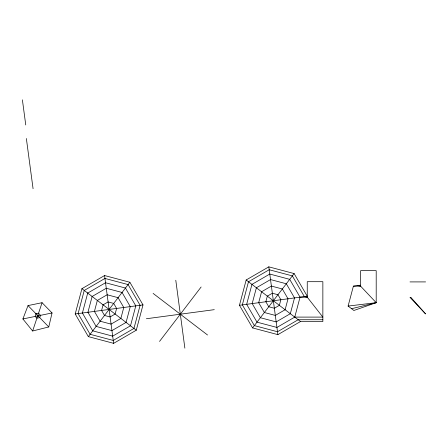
<?xml version="1.0" encoding="UTF-8"?>
<svg xmlns="http://www.w3.org/2000/svg" width="448" height="448" viewBox="0 0 448 448"><rect width="100%" height="100%" fill="white"/><g stroke="black" fill="none" stroke-linecap="round" stroke-linejoin="round"><path stroke-width="0.67" d="M48.759 326.95L52.058 312.967L42.067 302.697L28.028 305.581L22.893 318.959L32.637 331.005L48.759 326.95L28.028 305.581M75.202 313.975L81.928 288.674L104.569 275.542L129.87 282.268L143.002 304.909L136.276 330.21L113.635 343.342L88.334 336.616L75.202 313.975L143.002 304.909M239.456 305.278L246.176 279.978L268.822 266.846L294.118 273.571L307.25 296.218L239.456 305.278L252.588 327.919L277.883 334.645L300.53 321.513L322.857 321.513L322.857 281.691L307.25 281.691L307.25 297.175L322.857 317.1L294.756 317.1L276.92 327.443L256.995 322.146L246.658 304.315L251.95 284.39L269.786 274.047L289.705 279.345L300.048 297.175L294.756 317.1M351.551 308.711L376.202 302.686L360.595 286.149L360.595 270.665L376.202 270.665L376.202 302.686L353.875 310.486L348.102 306.074L353.394 286.149L360.595 285.186M32.637 331.005L42.067 302.697M88.334 336.616L129.87 282.268M159.533 341.415L201.124 286.989M252.588 327.919L294.118 273.571M22.893 318.959L52.058 312.967M146.378 318.741L214.278 309.663M348.102 306.074L376.202 302.686M409.998 281.91L425.6 281.91M353.394 286.149L360.595 286.149L357.706 285.572M300.048 297.175L307.25 297.175L304.36 296.604L292.348 275.89L269.209 269.741L248.494 281.753L242.346 304.892L254.358 325.601L277.497 331.755L298.206 319.743L322.857 319.743M37.671 315.89L38.186 316.053M246.176 279.978L300.53 321.513M153.115 293.406L207.542 334.998M81.928 288.674L136.276 330.21M37.688 315.538L37.778 315.924M268.822 266.846L277.883 334.645M175.79 280.252L184.867 348.152M104.569 275.542L113.635 343.342M22.4 99.848L25.754 124.958M26.359 138.505L33.074 188.726M84.246 290.45L78.098 313.583L90.11 334.298L113.249 340.446L133.958 328.434L140.106 305.295L128.094 284.586L104.955 278.438L84.246 290.45M87.702 293.087L82.404 313.012L92.747 330.842L112.672 336.14L130.502 325.797L135.8 305.872L125.457 288.042L105.532 282.744L87.702 293.087M92.131 296.475L87.931 312.273L96.135 326.413L111.933 330.613L126.073 322.409L130.273 306.611L122.069 292.471L106.271 288.271L92.131 296.475M97.339 300.451L94.427 311.405L100.111 321.205L111.065 324.117L120.865 318.433L123.777 307.479L118.093 297.679L107.139 294.767L97.339 300.451M103.085 304.842L101.595 310.447L104.502 315.459L110.107 316.949L115.119 314.042L116.609 308.437L113.702 303.425L108.097 301.935L103.085 304.842M256.385 287.778L252.185 303.576L260.383 317.716L276.181 321.916L290.321 313.712L294.521 297.914L286.322 283.774L270.525 279.574L256.385 287.778M261.587 291.754L258.681 302.708L264.365 312.508L275.313 315.42L285.118 309.736L288.025 298.782L282.341 288.982L271.393 286.07L261.587 291.754M267.333 296.145L265.843 301.75L268.755 306.762L274.355 308.252L279.373 305.346L280.862 299.74L277.95 294.728L272.35 293.238L267.333 296.145M35.986 313.779L35.162 316.439L36.91 318.181L39.71 317.621L40.533 315.336L38.567 313.197L35.986 313.779M410.855 297.394L409.998 297.394L425.6 313.93L410.855 297.394"/></g></svg>
